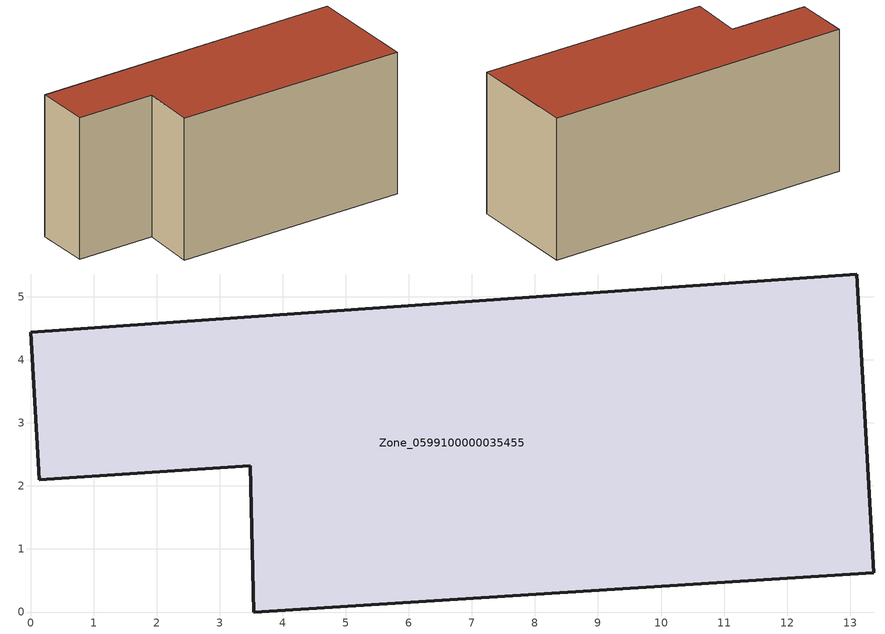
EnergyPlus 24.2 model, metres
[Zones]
Zone_0599100000035455
 floor ground (C_G): 0,4.44 13.11,5.36 13.38,0.62 3.54,0 3.49,2.32 0.14,2.1 z0
 wall outside (C_F): 13.11,5.36 0,4.44 0.14,2.1 3.49,2.32 3.54,0 13.38,0.62 13.11,5.36 z0:6.05
 roof outside (C_R): 13.38,0.62 13.11,5.36 0,4.44 0.14,2.1 3.49,2.32 3.54,0 z6.05
[BUILDING]
Pand.0599100000035455: North Axis=0; Terrain=City; Loads Convergence Tolerance Value=0.04; Temperature Convergence Tolerance Value=0.4; Solar Distribution=FullExterior; Maximum Number of Warmup Days=25; Minimum Number of Warmup Days=1
[Site:Location]
Rotterdam.The.Hague.AP_ZH_NLD Design_Conditions: Latitude=51.96; Longitude=4.45; Time Zone=1; Elevation=-4.5
[SITE:GROUNDTEMPERATURE:BUILDINGSURFACE]
18, 18, 18, 18, 18, 18, 18, 18, 18, 18, 18, 18
[MATERIAL] Thermal Absorptance=0.9; Solar Absorptance=0.7; Visible Absorptance=0.7
Name | Roughness | Thickness | Conductivity | Density | Specific Heat
G.TI.1946 | MediumSmooth | 0.15 | 1 | 540 | 1210
F.TI.1946 | Rough | 0.3 | 0.857143 | 1920 | 840
R.TI.1946 | MediumRough | 0.2 | 0.1 | 1500 | 1000
[CONSTRUCTION]
C_G: G.TI.1946
C_F: F.TI.1946
C_R: R.TI.1946
[ZONE]
Zone_0599100000035455: Type=1; Multiplier=1; Ceiling Height=Autocalculate; Volume=Autocalculate; Floor Area=autocalculate; Part of Total Floor Area=Yes
[ZONEINFILTRATION:DESIGNFLOWRATE]
Infil_Zone_0599100000035455: Zone or ZoneList or Space or SpaceList=Zone_0599100000035455; Schedule=AlwaysOn; Design Flow Rate Calculation Method=Flow/Area; Flow Rate per Floor Area=0.003; Constant Term Coefficient=1; Temperature Term Coefficient=0; Velocity Term Coefficient=0; Velocity Squared Term Coefficient=0
[HVACTEMPLATE:ZONE:IDEALLOADSAIRSYSTEM]
Zone_0599100000035455: Maximum Heating Supply Air Temperature=50; Minimum Cooling Supply Air Temperature=13; Maximum Heating Supply Air Humidity Ratio=0.0156; Minimum Cooling Supply Air Humidity Ratio=0.0077; Heating Limit=NoLimit; Cooling Limit=NoLimit; Dehumidification Control Type=ConstantSensibleHeatRatio; Cooling Sensible Heat Ratio=0.7; Dehumidification Setpoint=60; Humidification Control Type=None; Humidification Setpoint=30; Outdoor Air Method=None; Outdoor Air Flow Rate per Person=0.00944; Outdoor Air Flow Rate per Zone Floor Area=0; Outdoor Air Flow Rate per Zone=0; Demand Controlled Ventilation Type=None; Outdoor Air Economizer Type=NoEconomizer; Heat Recovery Type=None; Sensible Heat Recovery Effectiveness=0.7; Latent Heat Recovery Effectiveness=0.65
[ZONECONTROL:THERMOSTAT]
ThermostatControl_Zone_0599100000035455: Zone or ZoneList=Zone_0599100000035455; Control Type Schedule=DualSetpointControlType; Control 1=Thermostat_Zone_0599100000035455; Temperature Difference Between Cutout And Setpoint=0
[THERMOSTATSETPOINT:DUALSETPOINT]
Thermostat_Zone_0599100000035455: Heating Setpoint Temperature Schedule=HeatingSetpoint_Zone_0599100000035455; Cooling Setpoint Temperature Schedule=CoolingSetpoint_Zone_0599100000035455
[SCHEDULE:COMPACT]
HeatingSetpoint_Zone_0599100000035455: Through: 12/31, For: AllDays, Until: 24:00, 21
CoolingSetpoint_Zone_0599100000035455: Through: 12/31, For: AllDays, Until: 24:00, 24
DualSetpointControlType: Through: 12/31, For: AllDays, Until: 24:00, 4
AlwaysOn: Through: 12/31, For: AllDays, Until: 24:00, 1
